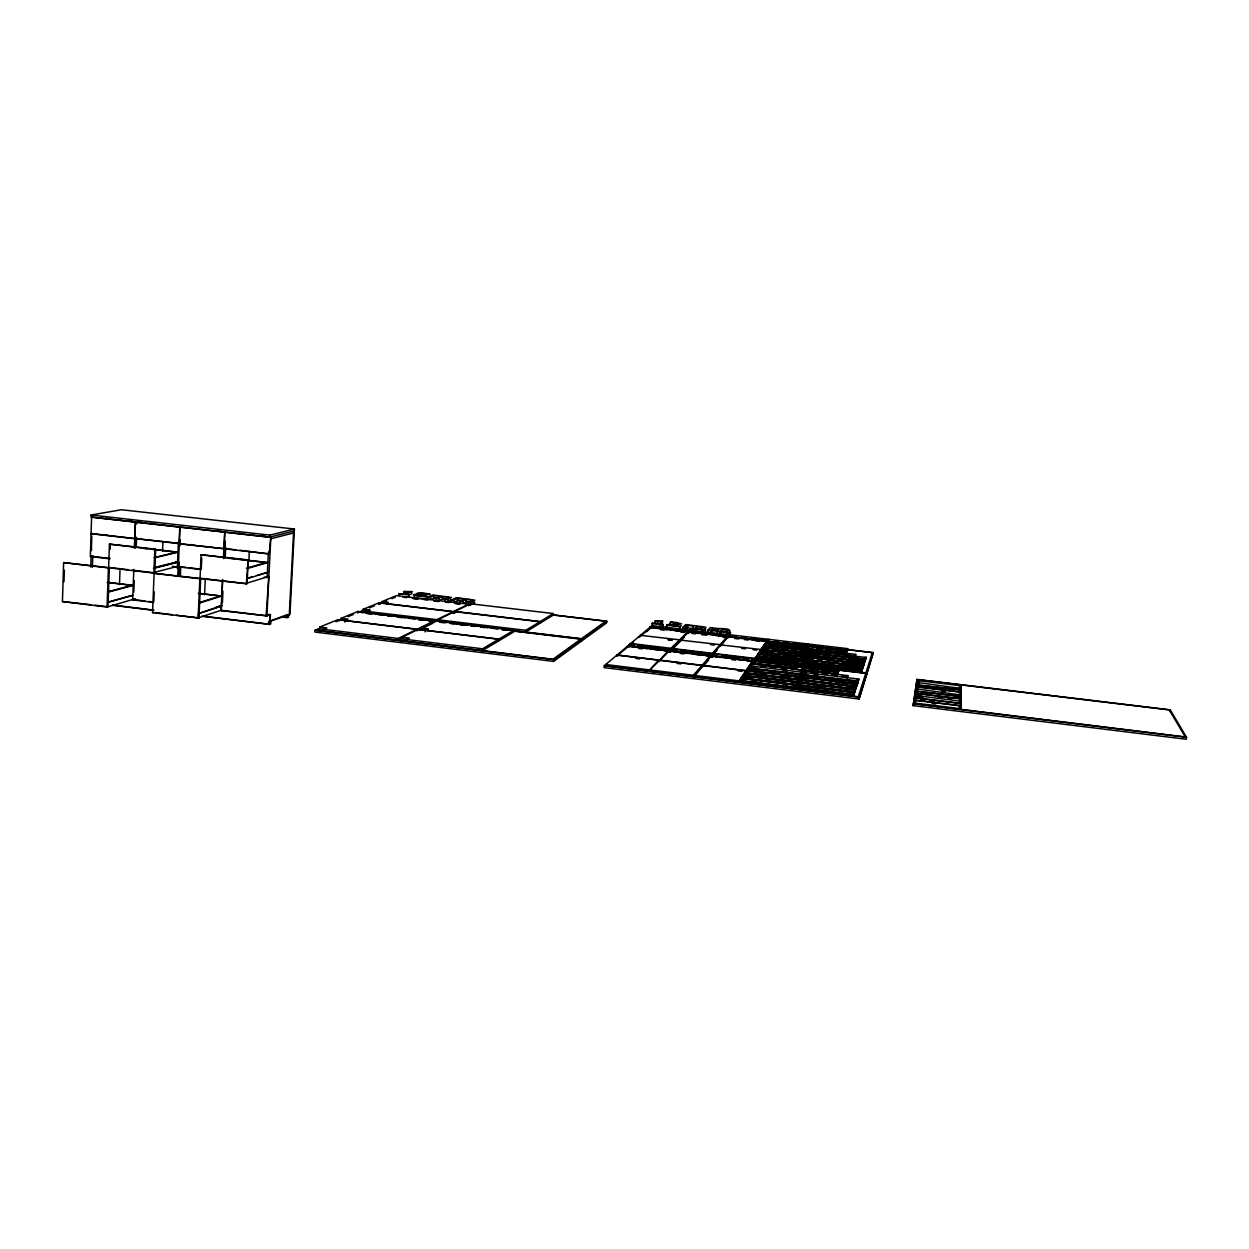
<?xml version="1.0" encoding="UTF-8"?>
<svg xmlns="http://www.w3.org/2000/svg" width="1249" height="1249" viewBox="0 0 1249 1249"><rect width="100%" height="100%" fill="white"/><g stroke="black" fill="none" stroke-linecap="round" stroke-linejoin="round"><path stroke-width="1.5" d="M961.012 686.372L960.7 709.354L960.465 685.717L959.451 686.622L959.451 685.592L919.436 680.767L918.999 681.767L918.437 680.658L914.487 703.687L1185.254 736.941L1169.283 709.916L917.984 679.706L914.487 703.687M960.778 708.729L960.465 685.717M135.407 598.693L107.071 607.061L62.45 601.565L63.621 562.612L109.334 567.702L107.992 606.795L94.986 605.203M63.996 581.847L64.355 570.184M268.394 621.705L289.955 614.508L294.436 529.03L121.403 509.733L91.068 515.025L91.005 516.992L269.722 537.132L294.342 530.966M90.771 567.108L91.161 555.477M91.411 550.606L91.786 536.071M92.41 567.311L92.785 555.664M107.071 607.061L108.413 567.92L109.537 567.514M109.428 544.142L108.616 567.733L153.892 573.104L154.767 572.869L155.688 549.185L109.428 544.142L178.061 552.199L154.657 557.835M110.162 549.388L110.349 543.955M119.498 584.548L120.045 569.247M134.408 548.264L135.376 522.144L136.235 521.973M133.815 569.435L132.691 599.848L153.674 602.408M134.58 546.859L134.798 541.004M135.267 548.061L135.626 538.538L134.751 538.709L135.548 522.16L136.422 521.988M133.83 592.01L134.252 580.613M136.235 547.046L136.594 537.304M153.892 573.104L154.814 549.388L155.688 549.185M152.55 612.666L154.08 573.322L200.667 578.521L198.95 617.99L152.55 612.666L153.424 612.385M153.861 601.159L154.22 591.807M162.557 551.121L162.948 541.52M177.311 568.482L178.42 541.754M177.748 576.554L178.139 567.015L186.054 567.374M179.794 527.14L179.107 543.612L180.09 539.755M179.965 527.172L178.342 566.827L199.621 569.325M178.576 576.335L178.966 566.796M178.669 576.304L179.216 562.94M179.934 545.751L180.278 539.787M180.34 576.507L180.73 566.952M198.123 618.271L199.84 578.755L200.667 578.521M221.229 606.171L198.513 613.602L198.326 617.849L221.042 610.308L266.911 615.851L270.455 614.57L269.956 624.375L201.776 616.241M200.043 578.568L201.073 554.743L248.239 559.895L247.083 583.814L200.043 578.568L200.87 578.334M201.276 569.185L201.745 558.194M204.602 594.789L205.273 579.349M221.12 610.277L222.525 579.583M223.462 558.568L224.664 532.215M266.818 615.835L221.276 610.652L222.681 579.958M224.102 548.764L224.851 532.23M224.242 558.365L225.039 541.207M222.416 602.721L222.931 591.214M223.914 548.748L224.882 548.561L225.226 541.223M225.257 556.757L225.71 547.156M246.303 584.048L248.239 559.895M248.848 561.113L249.316 551.418M267.145 577.1L268.394 552.042M269.722 537.132L269.815 535.134L294.436 529.03M266.084 616.1L268.754 577.335M91.068 533.51L269.191 553.932L270.768 537.132M266.911 615.851L270.861 536.945M269.472 624.547L269.971 614.742M282.571 617.068L286.958 617.615L287.083 615.226L286.162 615.101M286.958 617.615L288.41 617.053L288.535 614.68M293.546 532.98L289.268 614.758L287.629 614.57M314.998 630.261L314.904 632.041L553.557 661.408L581.862 640.846L581.987 639.145L553.697 659.581L314.998 630.261L320.244 628.091M319.744 627.076L319.65 628.84L398.212 638.458L416.932 629.355L337.667 619.738L319.744 627.076L326.863 627.95L323.585 629.309L323.475 631.088M337.573 621.456L337.667 619.738M434.746 620.675L357.885 611.448L341.118 618.317L341.024 620.035L417.244 629.199L434.746 620.675L434.636 622.361M344.849 622.158L344.943 620.425L348.018 619.145L341.118 618.317M357.792 613.118L357.885 611.448M453.153 611.729L378.79 602.892L363.162 609.278L363.069 610.948L436.869 619.645L453.153 611.729L453.044 613.353M366.894 612.931L366.987 611.261L369.829 610.09L369.735 611.745M378.681 604.5L378.79 602.892M381.71 603.251L381.804 601.659L396.479 595.632L471.435 604.469L474.807 602.752L473.996 602.034M403.895 593.665L404.036 591.48L407.674 591.917L403.052 593.821L398.665 593.681L399.243 595.586M398.212 638.458L398.103 640.253L403.208 637.755M498.616 639.254L417.869 629.465L402.1 637.162L401.975 638.942L482.536 648.793L498.616 639.254L498.476 641.018L482.395 650.604L482.536 648.793M409.25 594.54L408.392 597.038L409.25 594.54L405.66 594.118L411.842 591.558L411.702 593.743L408.61 595.024M406.347 641.268L406.456 639.472L409.344 638.036L402.1 637.162M417.135 630.932L417.244 629.199M513.917 630.183L435.667 620.784L420.913 627.982L420.804 629.715L498.882 639.098L513.917 630.183L513.792 631.885L498.757 640.846L498.882 639.098M425.128 631.9L425.253 630.152L427.939 628.825L427.829 630.558M427.783 599.317L427.923 597.116L432.888 594.946L451.42 597.412L447.891 599.458L445.3 599.161L445.159 601.362M436.463 600.347L436.604 598.13C445.768 595.57 431.826 594.696 430.499 597.412L430.343 599.629L434.059 597.99L438.149 598.13M434.059 597.99L434.199 595.789M436.76 621.331L436.869 619.645M437.665 621.44L437.774 619.754L454.527 611.588L539.896 621.721L539.771 623.36L525.673 632.01L525.798 630.323L539.896 621.721M445.3 599.161C454.09 596.632 440.944 595.601 439.18 598.443L439.039 600.644L442.614 599.005L446.783 599.145M442.614 599.005L442.755 596.803M447.891 599.458L447.735 601.675L451.264 599.988L450.514 599.27M451.357 602.096L451.513 599.895L456.275 597.693L474.932 600.176L471.576 602.252L468.984 601.94L468.609 605.734M460.085 603.126L460.241 600.91C469.078 598.271 455.323 597.459 454.105 600.191L453.949 602.408L457.493 600.738L462.879 601.081M453.325 613.212L453.434 611.588L468.734 604.141M454.417 613.212L454.527 611.588M454.698 613.072L454.808 611.448L470.514 603.798L553.323 613.54L553.198 615.133L539.99 623.22L540.13 621.58L553.323 613.54M457.493 600.738L457.649 598.536M468.984 601.94C477.43 599.348 464.519 598.349 462.833 601.222L462.676 603.439L469.046 601.44M466.111 601.753L466.252 599.567M470.405 605.375L470.514 603.798M471.435 604.469L471.576 602.252M553.557 661.408L553.697 659.581M606.827 621.206L582.206 638.988L582.065 640.69L606.702 622.798L606.827 621.206L552.948 614.851M654.944 623.142L655.132 620.909L658.988 621.362L656.365 623.579L652.493 623.126L652.29 625.374L604.235 665.779L604.079 667.622L859.093 699.003L873.285 652.602L846.229 649.418M616.647 656.303L616.741 655.116L658.645 660.206L658.535 661.392M627.341 647.279L627.435 646.123L668.637 651.01L670.338 649.355L630.042 643.938L628.075 646.123L668.699 650.432L670.385 648.793M629.059 647.279L627.654 645.952M627.591 646.529L627.904 645.749L668.496 650.62L658.723 661.221M630.511 645.155L630.604 643.469L670.885 648.293L689.667 630.042L651.869 625.593M640.191 636.428L640.3 635.319L679.597 639.831L679.331 641.096M640.378 636.272L640.472 635.179M649.511 628.575L649.605 627.498L688.137 632.01M650.51 628.122L649.792 627.341M651.057 626.42L651.026 627.81M652.493 623.126L652.368 626.186M658.645 660.206L648.668 671.025L669.448 650.745L710.431 655.663L708.589 656.865M649.683 671.15L649.792 669.932L693.414 675.272L701.938 665.467L659.644 660.331M655.132 620.909L662.61 620.925L662.407 623.157L660.096 625.156M662.938 624.344L662.345 626.951L662.938 624.344L659.129 623.907L662.61 620.925M659.534 661.517L659.815 660.143L702.094 665.28L710.431 655.663M667.044 624.687L666.31 627.42L667.044 624.687L678.644 623.797L670.572 622.018L676.24 622.455L681.704 623.907L669.636 625.078L680.205 626.327L679.581 628.981L680.205 626.327M670.198 622.502L669.839 624.719L675.397 625.046M668.277 650.838L668.699 650.432M668.949 652.29L669.23 650.963M670.432 651.65L669.448 650.745M727.246 636.272L688.917 631.744L669.651 650.542L671.337 648.902L712.055 653.789L710.556 656.053L669.042 651.135M669.87 651.416L670.666 652.29M670.775 649.449L670.885 648.293M671.806 650.12L671.837 648.418L712.492 653.289L728.62 635.163M680.268 641.205L680.362 640.097L720.002 644.64L719.892 645.749M680.424 641.049L680.533 639.941M685.748 624.578L683.062 627.092L682.86 629.355L685.529 626.826L685.748 624.578L705.185 627.014L705.982 627.654L704.202 629.59L703.983 631.853L705.779 629.902L704.982 629.262M687.777 625.53L685.779 627.42L685.576 629.683L687.559 627.779L687.777 625.53L693.617 625.983L692.04 630.448M687.559 633.071L689.667 630.042M688.464 633.181L688.558 632.088L727.355 636.631M729.838 632.197L730.681 632.837L729.073 634.804L690.556 630.136L689.323 632.525L688.73 631.932M696.848 626.608L694.975 628.497L694.772 630.761L696.63 628.856L696.848 626.608L703.015 627.17L701.251 631.526L702.703 630.042M693.414 675.272L693.304 676.505L711.399 655.787L752.757 660.768L751.476 662.032M701.829 666.654L701.938 665.467M701.985 666.482L702.094 665.28M707.824 632.306L708.042 630.027L710.494 627.482C713.117 629.886 733.663 626.389 729.291 632.525L729.073 634.804M712.586 628.434L710.775 630.355L710.572 632.619L712.383 630.698L712.586 628.434L716.614 628.575L718.862 629.293L717.067 633.399M709.963 657.239L710.244 655.897M710.556 656.053L712.055 653.789M710.946 657.349L711.212 656.006M711.368 654.866L717.332 655.038M766.09 641.611L768.026 639.269L729.588 634.742L711.571 655.584L711.149 656.584L712.648 657.349M712.383 654.445L712.492 653.289M713.491 655.132L712.039 656.318M721.719 629.512L719.814 633.711L721.719 629.512L727.917 630.089L726.325 634.476L727.652 632.978M719.752 645.905L719.861 644.796M720.689 646.014L720.938 644.749M726.949 636.631L726.84 637.708L722.999 637.255M727.995 636.568L721.984 644.515M728.261 636.74L766.964 640.753L758.721 640.534M730.025 635.882L728.448 637.724L729.588 634.742M219.418 605.89L220.792 605.796L215.015 607.67M711.524 656.162L713.023 653.898L754.115 658.832L738.393 682.048L752.46 661.174M795.738 685.17L742.531 678.644L739.439 682.173L741.906 678.582M740.126 681.642L739.908 680.455L742.156 678.738M739.564 680.939L740.47 681.142L739.908 680.455M740.751 681.72L741 680.83L794.426 687.668M741.157 679.721L741.594 678.051L742.609 679.066M740.47 681.142L741.765 677.817C743.186 673.664 744.623 677.395 743.42 675.459M744.045 675.537L742.328 678.504L741.422 678.301M741.094 681.22L742.843 678.207L795.972 684.702L796.3 685.857L798.611 682.204L795.254 687.871L796.597 684.78L796.971 686.357M742.78 678.816L744.654 675.615L797.362 682.048L796.035 685.092L742.671 678.457M742.999 677.13L743.873 675.787M746.215 673.914L745.231 672.914L743.67 676.583L746.449 673.07L798.736 679.44L796.035 685.092M745.325 673.305C752.288 662.86 738.799 683.671 745.778 673.601L744.919 673.352M744.295 676.661L744.482 675.865L797.237 682.297L797.065 683.109L799.969 679.581L796.659 685.155M744.794 674.569L749.494 667.809C744.217 676.24 753.615 661.517 749.431 668.402M745.528 673.43L798.782 679.815L800.016 677.473L794.255 676.771M745.528 671.978L745.778 670.588L703.093 665.405L694.335 676.646L694.46 675.412L738.518 680.814M743.124 675.896L797.424 682.422L800.078 676.864L748.213 670.557L744.763 675.99M746.574 672.04L746.824 670.651M747.308 670.916L748.042 670.807M747.605 670.494L747.979 671.4M802.061 674.788L803.091 672.337L801.515 674.117L749.946 668.106L746.543 673.445M748.323 669.558L748.573 668.184L748.994 669.042L749.946 668.106M749.275 668.621L751.539 663.984L847.806 675.6L846.978 678.66L847.806 675.6M750.04 667.122L750.165 665.936L857.657 678.941L856.955 681.439L804.637 675.178M750.165 666.935L750.29 665.764M751.43 665.155L751.539 663.984M751.914 663.453L753.74 660.877L795.472 665.904L793.942 669.121L794.13 668.309L751.914 663.453L794.005 668.543M711.056 656.193L752.85 661.143L711.571 655.584M753.412 659.925L751.945 661.502M753.522 661.689L753.74 660.877M755.099 658.957L753.818 661.252L755.099 658.957L796.565 663.937L795.535 666.279L753.459 661.283L755.021 662.454M754.115 658.832L752.85 661.143M768.026 639.269L754.365 659.488L766.699 641.127M755.348 659.597L759.376 653.789M757.222 655.959L756.145 658.879M806.511 664.577L756.785 658.364L756.566 659.16L758.377 656.084M756.832 657.489L757.8 656.022M757.362 655.756L757.737 656.599L761.749 649.542L761.515 650.823L767.261 651.338M758.049 657.052L807.9 662.376M758.424 655.225L759.22 653.992M808.993 660.284L809.149 659.519L759.954 653.851L758.455 656.459L759.892 654.414M759.954 653.851L758.736 654.289L760.36 651.51L761.187 652.587L760.672 651.947M759.111 654.164L809.087 660.081M759.173 654.57L759.517 653.586M759.985 653.008L760.782 651.791M800.796 656.896L811.491 657.396L810.554 658.473L810.336 657.255L760.298 652.072L761.89 649.339M760.547 650.76L760.657 649.636M760.657 650.604L760.766 649.48L720.798 644.906M764.638 645.452L761.843 649.902L765.84 643.75L855.706 654.382L854.987 657.115M760.095 651.884L765.2 645.514M762.717 650.401L763.03 649.48M763.03 648.668L763.264 647.404M763.904 647.825L763.529 647.013L764.216 648.247M763.764 648.028L763.404 647.201M764.529 646.56L764.747 645.296L855.112 655.99L855.706 654.382M764.607 647.7L812.584 653.399L764.279 647.7M811.335 655.787L763.108 649.839L765.762 645.577L813.427 651.791L806.667 664.718L756.629 658.582M765.731 644.843L765.84 643.75M768.931 639.379L766.105 643.844L768.931 639.379L807.713 643.938L805.433 648.496L807.713 643.938M767.948 642.548L767.511 641.393L806.87 645.468L767.823 641.408M767.557 641.783L806.76 645.655L806.511 646.545M796.565 663.937L794.598 666.825M795.551 669.323L836.892 673.711L837.642 671.884L836.892 673.711M795.878 668.043C798.033 664.952 792.896 672.914 795.941 667.45M796.284 666.841L796.472 666.014L838.594 671.088L836.908 671.837L796.284 666.841L797.549 664.062L839.359 669.667M802.732 674.257L800.75 677.317L803.7 672.415L795.566 689.073L795.832 687.559L794.364 688.293L795.972 684.702M794.989 688.371L795.191 687.481M797.112 667.028L797.065 668.028L797.112 666.466M797.549 664.062L796.519 666.388M797.221 668.043L797.565 667.06M795.769 688.183L797.237 684.858M798.08 664.702L794.208 664.827M796.862 686.56L797.003 685.311M798.095 688.48L796.753 687.949L797.58 688.152L798.907 685.061L796.628 689.198L804.699 672.54L803.685 674.975M797.689 683.187L798.673 682.578M798.595 679.69L799.063 680.564L799.344 679.503M797.924 686.685L798.283 684.983M798.252 683.874L798.611 682.204M797.955 688.73L799.547 685.139L854.55 692.508M799.485 685.763L798.72 685.935L800.281 682.407L798.22 685.607M798.782 685.326L798.611 686.138L853.27 692.352L852.427 694.881L798.033 688.105L852.318 694.772M799.126 679.956L799.906 680.19C803.419 669.979 796.893 685.576 800.468 677.38M799.844 677.301L800.406 677.973L800.687 676.942M799.298 683.999L800.156 682.657M799.61 681.251L799.844 679.831M801.405 674.335L800.5 677.785M799.344 686.013L799.547 685.139M798.158 685.248L798.97 685.451L801.624 679.784L800.094 683.265M799.407 685.404L853.364 692.102L854.269 688.995L800.906 682.485L799.61 685.529L800.843 683.094L804.653 683.562M800.656 681.376L801.499 680.034M800.952 678.66L801.187 677.255M801.218 675.178L801.515 674.117M800.609 683.546L800.781 682.735L854.175 689.245L855.097 686.919M802.061 680.721L802.951 677.208L801.062 680.081M801.249 677.614L802.623 674.476M853.364 692.102L855.175 686.31L802.248 679.862L800.968 682.86L802.186 680.471M801.733 675.428L802.014 674.413M801.983 678.785L802.201 677.38M802.28 676.115L801.889 674.647M803.419 675.038L805.308 672.602L802.389 677.52M857.314 684.187L803.56 677.286L802.295 680.237L803.497 677.895M802.717 677.645L803.435 677.536M804.059 675.522L804.247 674.679L803.372 678.129M806.042 646.326L805.074 646.763M803.294 676.224L804.122 674.913M857.657 678.941L857.017 680.83L804.856 674.757L803.622 677.661L804.793 675.35M807.104 644.422L804.809 648.98L807.65 644.484M807.166 647.591L807.838 646.56L806.308 649.152M847.743 648.653L846.9 651.151L807.525 646.498L808.634 644.047L847.743 648.653L845.464 653.227L847.134 649.137M804.575 675.787L804.856 674.757M804.918 675.131L805.917 672.68L804.918 675.131L857.407 681.985M808.165 647.544L809.133 644.656L807.525 646.498M813.489 651.229L806.448 665.155L800.812 664.234M808.275 647.575L808.525 646.67M808.493 647.591L808.743 646.67M807.213 664.421L807.572 665.873M808.79 663.531L814.613 651.369L807.26 664.78L813.724 653.539L812.912 653.477M807.728 662.235L809.118 661.954L808.368 662.657M807.744 665.061L814.613 651.369M808.165 663.047L809.071 662.516M808.556 665.998L816.128 651.556L808.837 664.983M808.696 663.703L808.322 662.313M809.883 661.392L810.008 660.237M809.664 663.812L809.992 662.267M809.976 661.221L809.633 659.784M860.858 671.681L861.669 670.729L861.388 672.337C876.189 626.374 850.491 702.922 864.948 657.333L816.69 651.619L809.914 665.327M811.288 655.444L812.646 655.163L811.912 655.85M810.866 661.502L811.647 660.268M811.069 659.113L810.695 657.739M810.913 663.391L861.217 668.402M812.178 660.908L811.288 659.769M811.709 656.24L812.584 655.725M811.116 662.985L811.272 662.204L861.279 668.184L861.076 669.214M811.569 660.424L862.075 665.842L861.872 666.841L863.121 666.763M811.585 660.83L811.179 659.972M812.037 659.222L812.35 657.708L812.865 658.348M812.225 656.865L811.85 655.506M812.443 657.505L813.333 658.629L813.599 657.645M812.865 654.023L813.677 653.165M813.161 653.461L813.63 653.727M813.364 654.663L813.567 653.383M814.317 654.773L815.207 653.352M814.395 656.552L814.645 655.616M814.691 655.975L863.637 661.236L863.371 662.392L864.792 661.361L864.011 661.892M815.097 653.555L815.597 654.179L816.627 652.165M815.55 651.478L814.41 654.601L818.173 655.054M815.706 653.976L864.386 658.972L864.183 659.956M816.128 651.556L808.681 664.827M836.705 671.79L836.596 672.774L837.064 671.853M836.955 672.821L837.189 671.837M831.584 674.257L837.376 674.96L838.188 672.54L833.083 671.853M838.188 672.54L837.376 674.96M845.448 651.962L845.292 650.994M840.296 653.18L845.963 653.851L846.666 651.697L845.354 651.525M846.666 651.697L845.963 653.851M846.9 651.151L847.119 650.214L807.791 645.577L808.181 646.373M853.629 695.287L852.24 695.396L853.348 691.727M852.895 695.474L852.958 694.85M853.77 694.413L853.457 696.177L858.89 679.081L853.067 694.959L853.973 691.805M854.332 693.601L854.894 689.073M854.675 690.151L855.799 686.388M856.065 683.656L854.956 687.372L856.439 686.825M855.237 690.838L854.816 689.323M855.612 688.902L854.831 689.682M855.737 686.997L856.689 683.734M803.341 677.723L856.08 684.03L856.939 681.064M856.502 686.216L856.143 688.137L850.397 687.434M857.017 680.83L856.08 684.03M857.033 685.467L858.172 681.205L857.891 682.86M857.345 682.173L857.641 680.908M857.407 681.579L858.89 679.081M860.264 671.619L864.948 657.333M861.872 666.435L862.403 667.091L862.669 665.904M861.607 669.464L862.466 668.34L861.669 668.886M859.093 699.003L873.285 652.602M862.138 670.104L861.732 668.699M862.918 667.731L863.184 666.185M863.449 663.578L863.184 664.749L862.856 663.516L813.505 657.848M862.466 666.513L862.591 666.107M863.699 665.389L863.965 663.859M864.464 663.094L864.074 661.72M864.714 660.19L865.541 659.113L865.229 660.815M866.572 675.116L866.822 673.18L835.862 669.651M913.16 705.654L917 679.394L1170.219 709.838L1186.55 737.316L1186.269 739.267L913.16 705.654L917 679.394M914.799 701.548L915.548 700.783M915.142 699.221L915.892 698.472M915.798 694.678L916.532 693.944M916.126 692.461L916.86 691.727M916.454 690.26L917.172 689.526M916.766 688.09L917.547 686.763L960.387 691.946L960.309 692.758M917.391 683.843L918.093 683.141M915.22 703.125L960.122 708.636M917.687 681.767L918.437 680.658M916.048 701.516L915.595 700.377M917.406 694.694L916.579 693.538M916.766 696.926L917.141 695.927M917.094 694.663L917.625 693.663L960.309 698.847M916.891 691.306L917.484 692.461L917.937 691.446L960.325 696.583M917.531 686.966L917.953 688.058L918.546 687.091L960.387 692.149M917.828 684.827L918.733 685.951M918.561 682.781L918.639 683.827L919.139 682.844M917.25 694.694L917.375 693.663M917.937 691.446L917.812 692.461M918.842 684.952L918.327 685.935L918.842 684.952L960.403 689.979M918.265 688.105L918.546 687.091M919.233 681.767L919.405 680.783M959.482 688.761L959.841 687.793M959.763 686.653L959.997 685.67M959.294 693.054L959.419 692.055M959.279 697.535L959.294 696.458L959.529 697.567M959.825 690.931L959.935 689.932M959.825 694.319L959.763 695.318M959.825 693.101L959.95 692.102M959.435 697.551L959.794 696.552M960.34 690.572L960.419 689.776L917.172 685.17L917.078 685.951L920.888 686.419M959.763 697.551L959.888 696.536M960.356 694.147L960.84 695.646L955.048 694.944M959.091 706.778L959.154 705.701L916.095 700.455M960.887 691.259L960.965 690.447M959.232 706.809L960.231 705.841M960.871 693.429L960.949 692.633M960.278 700.939L960.856 701.844M959.638 706.825L959.763 705.779M960.793 700.158L960.231 699.268M960.778 702.469L960.2 701.563M960.746 704.811L960.184 703.89M960.731 707.168L960.153 706.247M618.114 655.553L617.552 655.413M628.216 646.404L627.841 646.311M1169.97 711.633L1170.219 709.838M650.495 627.716L651.104 628.59M657.068 660.018L657.442 660.253M688.87 632.291L689.807 632.619M766.839 640.94L728.167 636.381L728.901 637.38M176.062 561.707L175.172 562.081L176.171 561.988M861.513 671.181L866.088 657.474M852.24 695.396L831.756 692.602M838.438 671.915L839.422 669.074M810.023 665.124L814.582 656.178M810.944 661.33L813.599 655.272L814.473 656.396M800.344 682.781L801.561 680.393M801.686 680.159L802.888 677.817M804.184 675.272L802.108 677.567M798.049 682.5L799.282 680.112M797.299 685.233L796.362 685.233M799.906 680.19L799.219 679.753M802.561 675.084L801.78 674.835M811.319 658.161L810.601 657.911M794.364 688.293L771.539 685.217M795.91 685.326L794.629 687.793L740.813 681.095M807.775 647.107L806.916 648.668L845.511 652.665M806.354 648.606L807.213 647.044M754.271 661.533L752.444 664.125L753.366 664.827M754.412 661.33L755.629 659.613L751.695 659.722M757.737 656.599L755.614 658.223M757.878 656.396L759.314 654.351M760.875 652.15L758.533 654.086M768.369 641.471L766.605 644.453L771.351 645.015M751.352 666.076L750.04 668.48L750.696 666.607M761.5 651.65L760.032 654.226L761.437 652.212M765.762 645.577L761.578 652.009L762.967 650.026M748.307 670.947L749.884 668.699M756.863 658.738L758.315 656.662M752.163 663.609L753.678 661.455M752.538 661.564L746.371 660.58M766.23 641.424L767.417 639.738M693.554 628.965L687.559 627.779M702.984 666.607L708.667 660.003M717.02 650.292L713.351 654.554L713.46 653.399L754.474 658.332M728.792 637.084L729.525 635.273M712.992 630.042L717.472 630.495M670.213 651.666L684.436 637.115M646.576 631.682L649.464 629.246M649.745 627.888L650.214 626.982L688.199 631.463L687.418 632.119M627.06 647.513L616.85 656.131L616.944 654.944L658.816 660.034M630.511 644.609L633.274 642.267M639.02 637.427L651.775 626.655M429.765 596.522L426.487 597.038M418.883 630.074L432.888 623.22M458.695 600.176L460.647 600.441M319.9 628.747L316.34 630.214L552.948 659.269L580.832 639.176L513.386 631.073M339.556 620.644L343.116 619.161M365.535 609.918L360.196 612.135L415.995 618.833M379.79 604.048L383.349 602.58M335.95 621.627L342.929 618.755M348.159 616.6L353.405 614.446M365.895 609.309L358.963 612.166L362.819 612.619M369.361 607.888L374.559 605.749M379.743 603.61L386.675 600.753M391.874 598.614L395.34 597.194M404.036 591.48L411.842 591.558M270.143 621.065L285.88 615.211M265.334 615.601L268.972 614.289M221.276 610.652L222.057 610.386M222.416 605.531L198.513 613.602M199.106 602.658L220.152 596.07M199.778 602.955L221.791 596.038L199.715 593.384M247.349 583.018L268.722 576.46M248.301 578.006L251.892 576.929M257.294 575.305L264.913 573.01M246.974 578.662L268.363 572.229M246.412 568.248L266.209 562.596M266.443 562.518L238.34 559.365M246.99 568.56L267.832 562.581L201.073 554.743M108.788 601.877L132.269 595.32M107.539 602.455L132.816 595.398M841.951 648.777L838.501 648.496M269.191 553.932L239.902 550.294M108.647 591.995L133.3 585.406L107.945 582.346M108.179 591.683L131.629 585.422M414.309 596.429C412.279 598.646 425.409 599.582 426.861 597.615M62.45 601.565L91.271 604.75M155.141 572.167L177.311 566.437M154.735 567.842L178.763 561.769M153.455 568.389L177.467 562.3M270.783 538.756L294.233 532.808M153.752 567.671L177.108 561.988L176.171 561.863M224.695 548.748L179.278 543.83L180.121 543.44M154.142 557.554L176.406 552.199M176.687 552.136L152.831 549.482M134.767 538.522L179.934 543.409M91.973 533.323L91.052 533.698L134.751 538.709M679.565 626.889L681.376 625.921M675.631 650.323L667.981 649.293M664.343 649.012L660.253 648.356M721.298 631.432L727.621 631.697M696.458 628.512L700.47 628.528M466.189 601.456L467.672 601.425M434.746 597.678L437.244 597.678M696.63 628.856L702.547 629.309M712.383 630.698L718.503 631.276M721.5 631.775L727.418 632.228M468.406 601.784L470.264 601.909M91.068 515.025L269.815 535.134M105.853 518.351L109.693 518.788M117.375 519.646L121.215 520.084M128.897 520.942L132.722 521.379M138.483 522.035L142.324 522.457M150.005 523.331L153.846 523.753M217.154 530.887L220.995 531.325M238.262 533.276L242.103 533.698M249.769 534.572L253.609 534.994M261.275 535.868L265.116 536.305M270.018 537.32L91.599 517.211L90.318 556.508L109.272 558.725M135.438 523.472L137.093 523.659M103.355 534.634L107.164 535.072M189.817 544.548L193.689 544.986M224.882 548.561L236.139 549.857M141.699 548.186L147.257 548.826M228.864 558.272L234.547 558.928M92.91 556.445L110.162 558.522M188.833 567.749L200.433 569.122M172.393 566.328L178.139 567.015M264.257 577.116L268.004 577.569M398.665 593.681L408.532 594.836M427.923 597.116L430.499 597.412M436.604 598.13L439.18 598.443M451.513 599.895L454.105 600.191M460.241 600.91L462.833 601.222M652.087 623.454L662.548 624.687M666.513 625.156L679.784 626.717M683.062 627.092L685.779 627.42M692.258 628.185L694.975 628.497M701.47 629.262L704.202 629.59M708.042 630.027L710.775 630.355M717.285 631.12L720.033 631.448M726.543 632.213L729.291 632.525M402.834 597.163L406.69 597.615M412.467 598.287L418.228 598.974M424.004 599.661L427.861 600.113M433.622 600.785L439.398 601.472M445.175 602.143L449.031 602.596M454.792 603.283L460.569 603.97M466.345 604.641L470.186 605.094M656.849 627.092L660.721 627.544M668.449 628.466L672.321 628.918M678.113 629.605L681.97 630.058M687.777 630.745L693.57 631.416M699.362 632.103L703.234 632.556M710.962 633.477L714.834 633.93M720.626 634.617L724.482 635.07M728.354 635.522L736.083 636.428M741.875 637.115L745.747 637.568M753.475 638.489L757.347 638.942M763.139 639.629L768.931 640.3M774.739 640.987L778.595 641.44M784.388 642.127L788.26 642.579M795.988 643.5L799.86 643.953M805.652 644.625L809.524 645.093M817.252 645.998L821.108 646.451M826.916 647.138L830.772 647.591M413.029 598.521L416.885 598.974M434.23 601.019L438.087 601.472M455.432 603.517L459.289 603.97M551.793 614.867L605.765 621.237L581.488 638.707L502.598 629.231M688.527 630.995L692.399 631.448M720.626 634.773L724.326 635.21M763.639 639.847L767.838 640.331M847.15 649.683L872.302 652.649L865.885 672.883L836.861 669.402M689.089 631.572L727.402 636.1L726.653 636.756M650.011 627.154L688.012 631.635M807.681 645.764L847.041 650.401M727.855 636.725L766.902 641.299M807.572 645.952L847.056 650.76M663.422 629.293L667.107 629.715M674.491 630.589L681.876 631.463M694.99 633.009L698.722 633.446M715.474 635.429L722.937 636.303M738.05 638.098L741.812 638.536M749.322 639.426L754.958 640.081M779.626 643.001L783.404 643.438M790.992 644.343L796.675 645.015M800.468 645.452L806.698 646.201M812.006 646.826L815.831 647.279M821.561 647.95L825.386 648.403M833.036 649.308L840.686 650.198M660.362 629.683L664.078 630.12M680.736 632.088L684.436 632.525M691.915 633.399L695.662 633.852M701.891 634.757L706.872 635.179M734.99 638.489L738.752 638.942M744.404 639.597L748.182 640.05M755.707 640.94L759.486 641.377M768.057 642.392L768.962 642.501M776.566 643.407L780.36 643.844M808.025 647.123L808.93 647.232M816.596 648.137L822.357 648.809M826.182 649.261L831.943 649.948M837.689 650.62L843.434 651.307M766.308 643.094L805.589 647.731M766.168 643.297L805.636 648.106M766.808 643.703L766.433 642.907L805.699 647.544L804.981 648.215M782.077 645.514L785.886 645.967M793.521 646.873L799.251 647.544M777.097 645.702L782.842 646.373M786.667 646.826L792.412 647.513M798.158 648.184L803.888 648.871M808.197 649.371L813.864 650.042M819.516 650.713L825.183 651.385M830.85 652.056L834.629 652.509M110.443 567.561L128.382 569.747M132.144 570.2L154.767 572.869M201.776 578.381L245.569 583.564M63.621 562.612L108.413 567.92M154.08 573.322L199.84 578.755M770.414 647.076L774.255 647.544M781.936 648.45L785.777 648.902M791.554 649.589L795.394 650.042M803.091 650.963L806.932 651.416M812.693 652.103L816.534 652.556M824.231 653.461L828.071 653.914M845.37 655.975L849.211 656.428M381.804 601.659L388.267 602.424L385.598 603.532L453.434 611.588M764.529 647.341L812.943 653.867M815.769 653.414L864.324 659.175M763.155 647.56L764.045 647.638M814.442 653.649L815.238 653.711M815.581 653.789L864.324 659.534M776.004 649.261L779.844 649.714M797.127 651.759L804.809 652.681M808.649 653.133L812.49 653.586M849.32 657.958L856.798 658.847M860.53 659.3L864.261 659.737M454.808 611.448L540.13 621.58M772.819 649.667L776.691 650.12M794.114 652.197L797.97 652.649M825.714 655.944L829.477 656.396M857.735 659.753L865.276 660.659M762.874 649.683L811.397 655.225M814.535 655.819L863.559 661.424M761.625 649.714L762.546 649.777M762.764 649.839L811.444 655.6M814.114 655.912L813.193 656.974L818.969 657.489M814.457 655.99L863.574 661.798M766.839 650.495L770.711 650.948M788.119 653.024L791.991 653.492M797.799 654.179L805.527 655.101M820.234 656.849L823.997 657.302M850.335 660.424L857.86 661.33M668.324 639.613L672.04 640.05M710.494 644.625L714.256 645.077M741.687 648.34L745.481 648.793M753.069 649.699L756.863 650.151M784.06 653.508L787.916 653.789M795.426 654.695L799.173 655.132M806.589 656.193L812.318 656.709M826.557 658.395L830.351 658.847M858.828 662.235L862.622 662.688M668.153 639.753L671.884 640.206M863.371 663.781L863.246 664.187M761.359 651.853L810.117 657.677M812.24 657.926L862.653 664.109M813.396 658.067L862.716 663.937M761.234 652.025L810.273 657.817M812.147 658.082L812.974 658.145M768.947 653.102L772.694 653.555M789.555 655.569L793.302 656.006M830.507 660.44L834.301 660.893M841.873 661.798L845.667 662.251M853.254 663.157L858.937 663.843M862.653 664.515L863.902 664.421M807.291 658.66L811.147 658.941M817.861 659.737L821.686 660.206M848.461 663.391L852.286 663.843M859.874 664.936L863.762 665.217M759.798 654.07L810.101 660.081M861.935 666.263L812.225 660.331L862.013 666.404M809.43 660.175L810.258 660.221L801.436 659.378M810.976 660.362L811.803 660.409M769.337 655.553L773.115 656.006M780.672 656.896L784.434 657.349M791.991 658.254L797.658 658.941M821.842 661.829L825.651 662.282M842.841 664.327L846.666 664.796M854.3 665.701L860.03 666.388M775.676 657.115L779.501 657.567M787.12 658.488L790.929 658.941M796.643 659.628L800.453 660.081M828.29 663.406L832.146 663.875M849.492 665.951L853.348 666.404M859.125 667.091L862.981 667.559M758.518 655.897L807.947 661.814L802.077 661.908M807.838 662.017L756.941 656.334M809.883 662.501L810.991 663.203M810.96 662.813L861.217 668.761M363.162 609.278L369.829 610.09M769.743 658.036L773.537 658.488M790.664 660.534L798.267 661.455M832.271 665.53L836.127 665.982M843.824 666.904L849.601 667.591M853.442 668.059L861.154 668.98M766.543 658.473L770.383 658.926M849.086 668.356L852.833 668.808M437.774 619.754L525.798 630.323M756.925 658.161L806.729 664.14M810.086 664.546L860.467 670.588L860.342 671.384L839.796 668.918M860.405 670.791L809.852 664.968L860.405 671.166M760.563 659.41L764.388 659.862M770.149 660.549L773.974 661.018M791.226 663.078L796.987 663.781M811.788 665.545L815.519 665.998M822.982 666.904L826.729 667.341M832.318 668.012L836.065 668.465M419.758 619.285L437.166 621.378M439.57 621.659L447.236 622.58M450.639 623.001L468.281 625.109M471.794 625.53L498.882 628.793M629.996 644.515L634.367 645.062M638.177 645.53L645.936 646.451M649.683 646.904L655.584 647.622M659.269 648.059L665.233 648.777M669.089 649.246L676.817 650.167M680.674 650.635L687.215 651.416M691.087 651.884L698.035 652.712M700.767 653.04L707.683 653.867M722.671 655.678L728.901 656.428M731.992 656.802L739.455 657.692M743.186 658.145L748.776 658.816M752.054 659.207L759.767 660.128M763.077 660.534L770.82 661.455M773.272 661.751L780.484 662.626M784.356 663.094L790.633 663.843M794.021 664.249L801.764 665.171M804.137 665.467L811.866 666.388M815.722 666.857L821.764 667.575M825.37 668.012L833.083 668.933M366.332 613.228L372.436 613.774M377.885 614.617L383.989 615.164M387.518 615.773L393.607 616.319M397.151 616.928L405.16 617.709M408.704 618.317L414.777 618.864M418.321 619.473L424.395 620.019M428.251 620.488L435.948 621.409M439.507 622.018L445.565 622.564M449.421 623.032L457.118 623.954M460.694 624.562L466.736 625.109M470.592 625.577L476.369 626.264M481.864 627.107L487.906 627.654M491.497 628.263L497.524 628.809M503.05 629.652L509.077 630.199M512.668 630.807L582.206 638.988M629.371 644.656L633.227 645.109M638.832 645.967L642.892 646.279M650.604 647.201L654.46 647.669M681.501 650.916L685.358 651.369M690.994 652.243L695.006 652.54M700.642 653.399L706.591 653.93M710.447 654.398L716.239 655.085M721.891 655.959L725.903 656.24M731.68 656.943L737.472 657.645M743.264 658.332L747.136 658.801M752.804 659.659L758.721 660.19M764.513 660.893L768.369 661.346M774.052 662.22L778.018 662.516M785.746 663.438L789.602 663.906M795.394 664.593L799.251 665.061M804.949 665.936L810.835 666.451M816.627 667.153L820.484 667.622M826.198 668.48L830.148 668.777M366.909 613.462L370.75 613.93M388.096 616.022L391.952 616.475M397.744 617.178L401.6 617.631M418.946 619.723L422.802 620.191M428.579 620.878L432.435 621.346M440.148 622.267L444.004 622.736M449.781 623.423L453.637 623.891M459.413 624.594L463.27 625.046M470.982 625.983L474.839 626.436M480.615 627.139L484.471 627.591M501.817 629.683L505.673 630.152M668.59 649.73L672.462 650.198M836.721 669.932L865.713 673.43L858.297 696.77L605.468 665.733L605.578 664.499L648.777 669.807M107.18 582.487L132.456 585.406M198.294 593.431L220.979 596.054M669.651 650.542L710.603 655.46M753.881 660.674L795.597 665.686M796.581 665.811L838.625 671.462L796.347 666.248M632.181 646.841L635.928 647.294M643.438 648.2L647.201 648.653M652.837 649.324L658.473 649.995M664.109 650.682L668.434 651.197M669.402 651.322L670.401 651.494M673.773 651.837L677.567 652.306M683.25 652.977L687.044 653.446M694.631 654.351L700.314 655.038M705.997 655.725L710.369 656.256M715.755 656.896L719.58 657.364M736.801 659.425L742.546 660.128M777.44 664.327L781.296 664.78M789.025 665.717L795.41 666.482L794.192 668.668L787.9 668.153M808.165 668.012L811.881 668.465M819.328 669.37L823.044 669.807M830.491 670.713L836.081 671.384M638.458 648.418L642.22 648.871M680.143 653.43L683.937 653.898M731.789 659.659L735.614 660.112M793.661 667.107L794.629 667.231C797.393 660.627 794.583 669.964 792.303 669.526M801.499 668.059L818.22 670.073M821.936 670.51L829.367 671.416M752.226 663.016L794.255 668.09M960.372 688.23L960.918 689.105L957.124 688.636M917.453 683.25L918.171 682.547L960.981 688.496M752.023 663.812L760.188 664.577M776.753 666.794L784.185 667.7M957.124 688.449L960.918 688.902M760.782 665.717L766.34 666.388M770.055 666.841L775.613 667.512M781.187 668.184L786.745 668.855M800.687 670.526L806.479 671.228M810.336 671.697L818.064 672.633M821.92 673.102L827.712 673.804M841.904 676.084L847.681 676.786M917.109 685.763L920.919 686.216M949.474 689.682L953.284 690.135M752.101 667.169L755.973 667.653M783.092 670.932L786.964 671.4M800.515 673.039L806.323 673.742M814.067 674.679L817.939 675.147M420.913 627.982L427.939 628.825M941.699 690.916L945.54 691.384M749.775 668.34L801.28 674.569M748.448 668.371L801.452 674.71M755.598 669.386L759.408 669.854M786.089 673.086L791.804 673.773M795.629 674.241L801.343 674.928L800.141 677.239L746.699 670.838M806.729 675.584L810.585 676.052M827.946 678.16L831.803 678.629M837.579 679.331L841.451 679.799M849.164 680.721L854.941 681.423M748.448 669.386L754.224 670.073M771.554 672.181L775.41 672.649M812.802 677.192L816.565 677.645M833.505 679.69L837.267 680.159M854.191 682.204L857.954 682.657M916.516 689.651L917.25 688.933L960.918 695.037M955.063 694.741L960.84 695.443M748.37 670.338L800.203 676.63M803.685 677.052L856.143 683.422M857.392 683.578L855.908 684.514M702.937 665.592L745.637 670.775M753.912 671.868L757.753 672.337M763.514 673.024L767.354 673.492M784.653 675.6L790.414 676.302M805.371 678.113L809.118 678.566M835.378 681.767L839.125 682.219M846.619 683.125L856.002 684.265L855.19 686.685L800.781 680.159M960.262 697.004L960.824 697.894L957.093 697.442M916.204 691.852L916.922 691.119L960.34 696.38L960.903 697.285M925.462 693.382L929.178 693.835M957.109 697.239L960.824 697.691M635.882 658.442L639.691 658.91M677.005 663.438L680.846 663.906M738.237 670.885L741.937 671.337M759.829 673.445L763.576 673.914M780.438 675.959L784.185 676.412M841.92 683.437L845.714 683.89M284.038 616.522L288.41 617.053M746.605 672.852L798.845 679.206M802.358 679.628L855.253 686.06M915.876 694.069L916.61 693.336L960.309 698.644L960.871 699.549M746.153 673.508L798.673 680.049M802.014 680.299L855.019 686.763M915.829 694.475L921.45 695.162M938.311 697.223L942.058 697.676M947.679 698.363L951.426 698.816M132.644 599.489L144.993 600.988M148.803 601.456L152.612 601.924M758.159 675.99L761.937 676.443M788.384 679.675L792.163 680.127M829.43 684.671L833.255 685.139M850.475 687.231L856.205 687.934M960.278 701.142L916.282 695.568L915.548 696.317M744.826 675.381L797.486 681.813M801.031 682.251L854.347 688.745M916.22 696.193L915.47 696.942L921.138 697.629M915.501 696.739L923.042 697.66M799.422 682.781L800.718 683.344M800.671 682.938L854.738 689.948M854.738 689.526L855.549 689.526M750.243 676.911L754.006 677.38M759.657 678.066L763.42 678.519M769.072 679.206L772.834 679.675M780.36 680.596L786.011 681.283M791.647 681.97L797.299 682.657M810.367 684.249L814.176 684.717M821.811 685.654L825.62 686.123M831.334 686.809L835.144 687.278M842.763 688.215L848.477 688.917M743.139 676.927L748.838 677.629M765.98 679.721L769.79 680.19M775.504 680.892L779.314 681.361M816.752 685.935L820.609 686.404M915.923 698.066L960.247 703.468M915.205 698.597L915.954 697.848L960.247 703.265L960.824 704.186M742.999 677.973L796.097 684.468M799.672 684.905L853.426 691.478M854.706 691.634L853.192 692.617M920.872 699.705L924.666 700.174M930.364 700.876L934.158 701.345M798.049 685.451L798.845 685.685M752.819 680.939L756.66 681.423M783.529 684.702L787.37 685.186M824.324 689.713L828.087 690.166M914.877 700.923L915.626 700.158L960.231 705.623L960.809 706.544M932.051 703.437L935.876 703.905M741.157 680.596L794.692 687.169M798.283 687.606L852.489 694.257M740.938 681.454L746.668 682.157M750.493 682.625L758.143 683.562M761.968 684.046L767.713 684.749M801.842 688.933L828.025 692.149M113.284 605.125L153.939 610.121M204.227 616.303L269.956 624.375M112.269 605.25L152.066 610.137M604.235 665.779L859.296 697.114M913.362 703.765L1186.55 737.316M155.173 612.541L172.393 614.727M176.187 615.195L198.95 617.99M429.921 594.165L425.019 594.821C433.653 598.552 400.804 594.758 418.868 594.087L417.182 593.322L419.43 592.807A6.104 0.984 3.7 0 1 422.771 592.838L429.921 594.165M269.331 621.83L269.206 624.281L270.752 623.704L270.877 621.253L269.331 621.83M814.723 653.086L815.144 653.898L814.723 653.086M837.845 671.837L838.75 669.589L837.845 671.837M427.189 593.993L420.086 593.525L427.189 593.993M416.495 594.727C421.725 598.49 429.656 593.821 416.495 594.727"/></g></svg>
